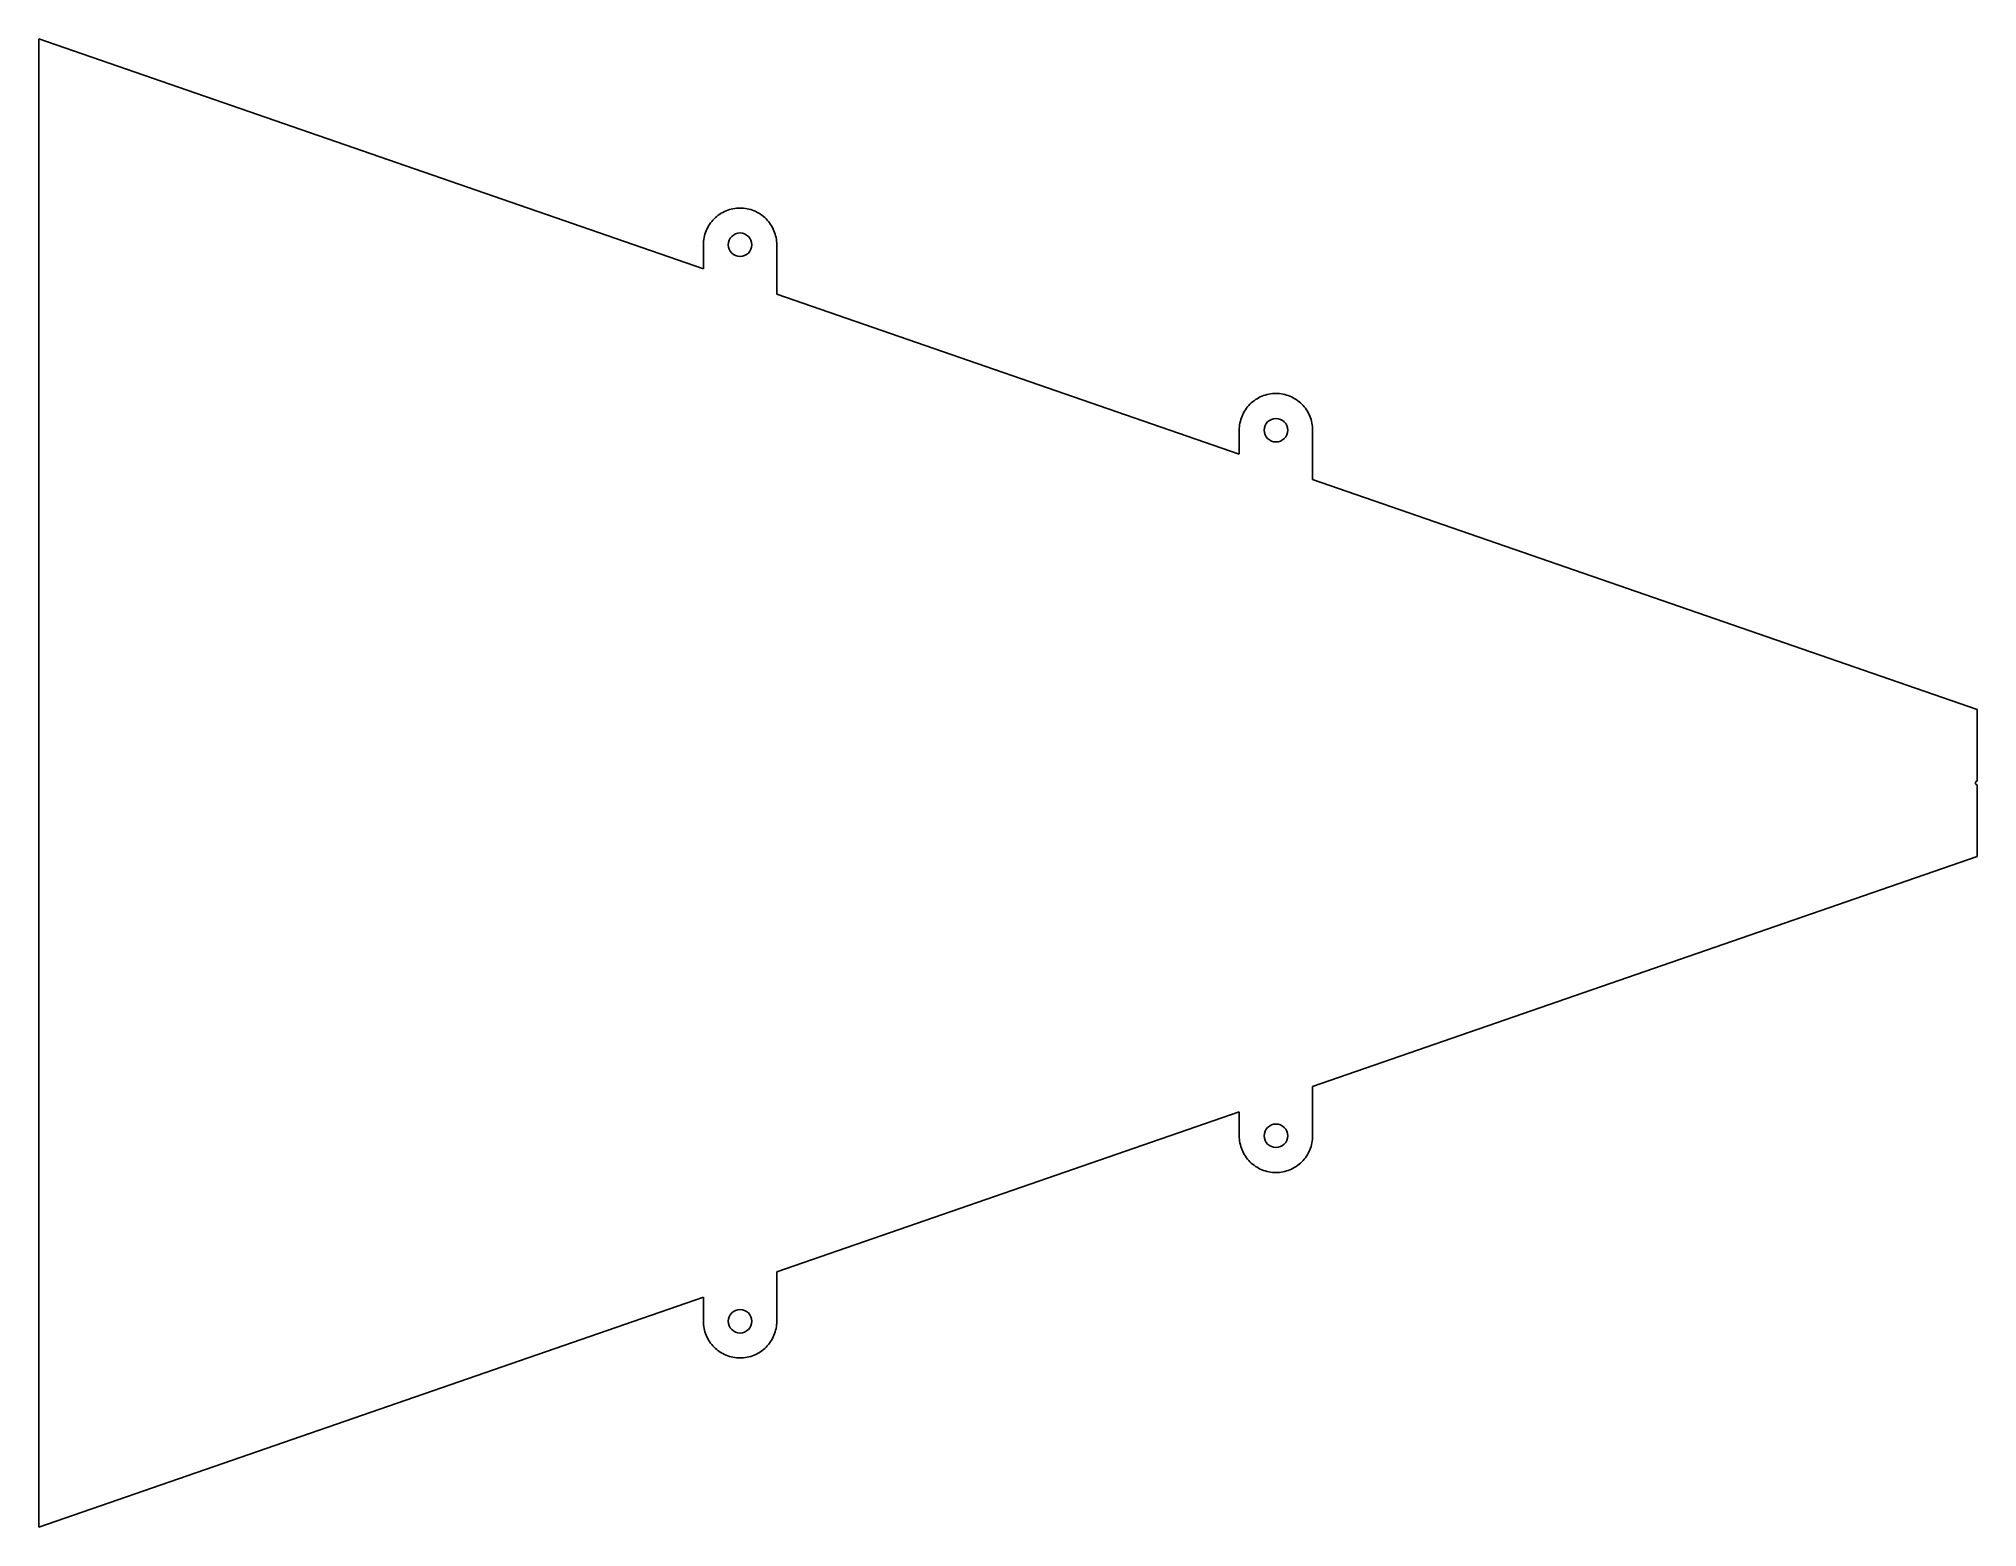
# Model space of a CAD drawing. Header units: millimetres. Extents: x 40 to 304, y -251 to -49.
import ezdxf

# ---------------------------------------------------------------- set-up
doc = ezdxf.new("R2010")
doc.units = ezdxf.units.MM
doc.layers.add('Edge.Cuts', color=254, linetype='CONTINUOUS', true_color=0xd0d2cd)

msp = doc.modelspace()

# ---------------------------------------------------------------- linework, layer by layer
at = {"layer": 'Edge.Cuts', "linetype": 'CONTINUOUS'}
for p, q in [((40, -251.36), (40, -48.64)), ((40, -48.64), (130.5342, -79.9622)), ((131.2455, -74.1215), (131.3768, -73.9142)), ((131.3768, -73.9142), (131.5181, -73.7136)), ((131.5181, -73.7136), (131.6691, -73.5201)), ((131.6691, -73.5201), (131.8294, -73.3343)), ((131.8294, -73.3343), (131.9986, -73.1565)), ((131.9986, -73.1565), (132.1764, -72.9873)), ((132.1764, -72.9873), (132.3622, -72.827)), ((132.3622, -72.827), (132.5557, -72.676)), ((132.5557, -72.676), (132.7563, -72.5347)), ((132.7563, -72.5347), (132.9637, -72.4034)), ((132.9637, -72.4034), (133.1772, -72.2825)), ((133.1772, -72.2825), (133.3964, -72.1721)), ((133.3964, -72.1721), (133.6208, -72.0727)), ((133.6208, -72.0727), (133.8497, -71.9843)), ((133.8497, -71.9843), (134.0827, -71.9074)), ((134.0827, -71.9074), (134.3193, -71.8419)), ((134.3193, -71.8419), (134.5587, -71.7881)), ((134.5587, -71.7881), (134.8005, -71.7462)), ((134.8005, -71.7462), (135.0441, -71.7161)), ((135.0441, -71.7161), (135.2888, -71.6981)), ((135.2888, -71.6981), (135.5342, -71.6921)), ((135.5342, -71.6921), (135.7795, -71.6981)), ((135.7795, -71.6981), (136.0243, -71.7161)), ((136.0243, -71.7161), (136.2678, -71.7462)), ((136.2678, -71.7462), (136.5096, -71.7881)), ((136.5096, -71.7881), (136.7491, -71.8419)), ((136.7491, -71.8419), (136.9856, -71.9074)), ((136.9856, -71.9074), (137.2186, -71.9843)), ((137.2186, -71.9843), (137.4476, -72.0727)), ((137.4476, -72.0727), (137.6719, -72.1721)), ((137.6719, -72.1721), (137.8912, -72.2825)), ((137.8912, -72.2825), (138.1047, -72.4034)), ((138.1047, -72.4034), (138.312, -72.5347)), ((138.312, -72.5347), (138.5127, -72.676)), ((138.5127, -72.676), (138.7061, -72.827)), ((138.7061, -72.827), (138.892, -72.9873)), ((138.892, -72.9873), (139.0697, -73.1565)), ((139.0697, -73.1565), (139.2389, -73.3343)), ((139.2389, -73.3343), (139.3992, -73.5201)), ((139.3992, -73.5201), (139.5502, -73.7136)), ((139.5502, -73.7136), (139.6915, -73.9142)), ((139.6915, -73.9142), (139.8228, -74.1215)), ((130.5342, -76.6921), (130.5402, -76.4467)), ((130.5402, -76.4467), (130.5582, -76.202)), ((130.5582, -76.202), (130.5883, -75.9584)), ((130.5883, -75.9584), (130.6302, -75.7166)), ((130.6302, -75.7166), (130.684, -75.4772)), ((130.684, -75.4772), (130.7495, -75.2406)), ((130.7495, -75.2406), (130.8264, -75.0076)), ((130.8264, -75.0076), (130.9148, -74.7786)), ((130.9148, -74.7786), (131.0142, -74.5543)), ((131.0142, -74.5543), (131.1246, -74.3351)), ((131.1246, -74.3351), (131.2455, -74.1215)), ((139.8228, -74.1215), (139.9438, -74.3351)), ((139.9438, -74.3351), (140.0541, -74.5543)), ((140.0541, -74.5543), (140.1536, -74.7786)), ((140.1536, -74.7786), (140.2419, -75.0076)), ((140.2419, -75.0076), (140.3189, -75.2406)), ((140.3189, -75.2406), (140.3843, -75.4772)), ((140.3843, -75.4772), (140.4381, -75.7166)), ((140.4381, -75.7166), (140.4801, -75.9584)), ((140.4801, -75.9584), (140.5101, -76.202)), ((140.5101, -76.202), (140.5281, -76.4467)), ((140.5281, -76.4467), (140.5342, -76.6921)), ((130.5342, -79.9622), (130.5342, -76.6921)), ((140.5342, -76.6921), (140.5342, -83.4219)), ((140.5342, -83.4219), (203.5342, -105.2181)), ((205.7563, -97.7906), (205.9637, -97.6593)), ((205.9637, -97.6593), (206.1772, -97.5383)), ((206.1772, -97.5383), (206.3964, -97.428)), ((206.3964, -97.428), (206.6208, -97.3285)), ((206.6208, -97.3285), (206.8497, -97.2402)), ((206.8497, -97.2402), (207.0827, -97.1632)), ((207.0827, -97.1632), (207.3193, -97.0978)), ((207.3193, -97.0978), (207.5587, -97.044)), ((207.5587, -97.044), (207.8005, -97.0021)), ((207.8005, -97.0021), (208.0441, -96.972)), ((208.0441, -96.972), (208.2888, -96.954)), ((208.2888, -96.954), (208.5342, -96.9479)), ((208.5342, -96.9479), (208.7795, -96.954)), ((208.7795, -96.954), (209.0243, -96.972)), ((209.0243, -96.972), (209.2678, -97.0021)), ((209.2678, -97.0021), (209.5096, -97.044)), ((209.5096, -97.044), (209.7491, -97.0978)), ((209.7491, -97.0978), (209.9856, -97.1632)), ((209.9856, -97.1632), (210.2186, -97.2402)), ((210.2186, -97.2402), (210.4476, -97.3285)), ((210.4476, -97.3285), (210.6719, -97.428)), ((210.6719, -97.428), (210.8912, -97.5383)), ((210.8912, -97.5383), (211.1047, -97.6593)), ((211.1047, -97.6593), (211.312, -97.7906)), ((203.7495, -100.4965), (203.8264, -100.2635)), ((203.8264, -100.2635), (203.9148, -100.0345)), ((203.9148, -100.0345), (204.0142, -99.8102)), ((204.0142, -99.8102), (204.1246, -99.591)), ((204.1246, -99.591), (204.2455, -99.3774)), ((204.2455, -99.3774), (204.3768, -99.1701)), ((204.3768, -99.1701), (204.5181, -98.9694)), ((204.5181, -98.9694), (204.6691, -98.776)), ((204.6691, -98.776), (204.8294, -98.5901)), ((204.8294, -98.5901), (204.9986, -98.4124)), ((204.9986, -98.4124), (205.1764, -98.2432)), ((205.1764, -98.2432), (205.3622, -98.0829)), ((205.3622, -98.0829), (205.5557, -97.9319)), ((205.5557, -97.9319), (205.7563, -97.7906)), ((211.312, -97.7906), (211.5127, -97.9319)), ((211.5127, -97.9319), (211.7061, -98.0829)), ((211.7061, -98.0829), (211.892, -98.2432)), ((211.892, -98.2432), (212.0697, -98.4124)), ((212.0697, -98.4124), (212.2389, -98.5901)), ((212.2389, -98.5901), (212.3992, -98.776)), ((212.3992, -98.776), (212.5502, -98.9694)), ((212.5502, -98.9694), (212.6915, -99.1701)), ((212.6915, -99.1701), (212.8228, -99.3774)), ((212.8228, -99.3774), (212.9438, -99.591)), ((212.9438, -99.591), (213.0541, -99.8102)), ((213.0541, -99.8102), (213.1536, -100.0345)), ((213.1536, -100.0345), (213.2419, -100.2635)), ((213.2419, -100.2635), (213.3189, -100.4965)), ((203.5342, -101.9479), (203.5402, -101.7026)), ((203.5342, -105.2181), (203.5342, -101.9479)), ((203.5402, -101.7026), (203.5582, -101.4579)), ((203.5582, -101.4579), (203.5883, -101.2143)), ((203.5883, -101.2143), (203.6302, -100.9725)), ((203.6302, -100.9725), (203.684, -100.733)), ((203.684, -100.733), (203.7495, -100.4965)), ((213.3189, -100.4965), (213.3843, -100.733)), ((213.3843, -100.733), (213.4381, -100.9725)), ((213.4381, -100.9725), (213.4801, -101.2143)), ((213.4801, -101.2143), (213.5101, -101.4579)), ((213.5101, -101.4579), (213.5281, -101.7026)), ((213.5281, -101.7026), (213.5342, -101.9479)), ((213.5342, -101.9479), (213.5342, -108.6778)), ((213.5342, -108.6778), (304.0683, -140)), ((304.0683, -140), (304.0683, -149.75)), ((303.8186, -149.9877), (303.8183, -150)), ((303.8183, -150), (303.8186, -150.0123)), ((303.8195, -149.9755), (303.8186, -149.9877)), ((303.8186, -150.0123), (303.8195, -150.0245)), ((303.821, -149.9633), (303.8195, -149.9755)), ((303.8195, -150.0245), (303.821, -150.0367)), ((303.8231, -149.9512), (303.821, -149.9633)), ((303.821, -150.0367), (303.8231, -150.0488)), ((303.8258, -149.9393), (303.8231, -149.9512)), ((303.8231, -150.0488), (303.8258, -150.0607)), ((303.8291, -149.9274), (303.8258, -149.9393)), ((303.8258, -150.0607), (303.8291, -150.0726)), ((303.833, -149.9158), (303.8291, -149.9274)), ((303.8291, -150.0726), (303.833, -150.0842)), ((303.8374, -149.9043), (303.833, -149.9158)), ((303.833, -150.0842), (303.8374, -150.0957)), ((303.8423, -149.8931), (303.8374, -149.9043)), ((303.8374, -150.0957), (303.8423, -150.1069)), ((303.8479, -149.8822), (303.8423, -149.8931)), ((303.8423, -150.1069), (303.8479, -150.1178)), ((303.8539, -149.8715), (303.8479, -149.8822)), ((303.8479, -150.1178), (303.8539, -150.1285)), ((303.8605, -149.8611), (303.8539, -149.8715)), ((303.8539, -150.1285), (303.8605, -150.1389)), ((303.8675, -149.8511), (303.8605, -149.8611)), ((303.8605, -150.1389), (303.8675, -150.1489)), ((303.8751, -149.8414), (303.8675, -149.8511)), ((303.8675, -150.1489), (303.8751, -150.1586)), ((303.8831, -149.8321), (303.8751, -149.8414)), ((303.8751, -150.1586), (303.8831, -150.1679)), ((303.8916, -149.8232), (303.8831, -149.8321)), ((303.8831, -150.1679), (303.8916, -150.1768)), ((303.9004, -149.8148), (303.8916, -149.8232)), ((303.8916, -150.1768), (303.9004, -150.1852)), ((303.9097, -149.8067), (303.9004, -149.8148)), ((303.9004, -150.1852), (303.9097, -150.1933)), ((303.9194, -149.7992), (303.9097, -149.8067)), ((303.9097, -150.1933), (303.9194, -150.2008)), ((303.9294, -149.7921), (303.9194, -149.7992)), ((303.9194, -150.2008), (303.9294, -150.2079)), ((303.9398, -149.7856), (303.9294, -149.7921)), ((303.9294, -150.2079), (303.9398, -150.2144)), ((303.9505, -149.7795), (303.9398, -149.7856)), ((303.9398, -150.2144), (303.9505, -150.2205)), ((303.9615, -149.774), (303.9505, -149.7795)), ((303.9505, -150.2205), (303.9615, -150.226)), ((303.9727, -149.769), (303.9615, -149.774)), ((303.9615, -150.226), (303.9727, -150.231)), ((303.9841, -149.7646), (303.9727, -149.769)), ((303.9727, -150.231), (303.9841, -150.2354)), ((303.9958, -149.7608), (303.9841, -149.7646)), ((303.9841, -150.2354), (303.9958, -150.2392)), ((304.0076, -149.7575), (303.9958, -149.7608)), ((303.9958, -150.2392), (304.0076, -150.2425)), ((304.0196, -149.7548), (304.0076, -149.7575)), ((304.0076, -150.2425), (304.0196, -150.2452)), ((304.0317, -149.7527), (304.0196, -149.7548)), ((304.0196, -150.2452), (304.0317, -150.2473)), ((304.0438, -149.7512), (304.0317, -149.7527)), ((304.0317, -150.2473), (304.0438, -150.2488)), ((304.0561, -149.7503), (304.0438, -149.7512)), ((304.0438, -150.2488), (304.0561, -150.2497)), ((304.0683, -149.75), (304.0561, -149.7503)), ((304.0561, -150.2497), (304.0683, -150.25)), ((304.0683, -150.25), (304.0683, -160)), ((304.0683, -160), (213.5342, -191.3222)), ((213.5342, -191.3222), (213.5342, -198.0521)), ((203.5342, -194.7819), (140.5342, -216.5781)), ((203.5342, -198.0521), (203.5342, -194.7819)), ((203.5402, -198.2974), (203.5342, -198.0521)), ((203.5582, -198.5421), (203.5402, -198.2974)), ((203.5883, -198.7857), (203.5582, -198.5421)), ((203.6302, -199.0275), (203.5883, -198.7857)), ((203.684, -199.267), (203.6302, -199.0275)), ((203.7495, -199.5035), (203.684, -199.267)), ((203.8264, -199.7365), (203.7495, -199.5035)), ((203.9148, -199.9655), (203.8264, -199.7365)), ((204.0142, -200.1898), (203.9148, -199.9655)), ((204.1246, -200.409), (204.0142, -200.1898)), ((204.2455, -200.6226), (204.1246, -200.409)), ((204.3768, -200.8299), (204.2455, -200.6226)), ((212.8228, -200.6226), (212.6915, -200.8299)), ((212.9438, -200.409), (212.8228, -200.6226)), ((213.0541, -200.1898), (212.9438, -200.409)), ((213.1536, -199.9655), (213.0541, -200.1898)), ((213.2419, -199.7365), (213.1536, -199.9655)), ((213.3189, -199.5035), (213.2419, -199.7365)), ((213.3843, -199.267), (213.3189, -199.5035)), ((213.4381, -199.0275), (213.3843, -199.267)), ((213.4801, -198.7857), (213.4381, -199.0275)), ((213.5101, -198.5421), (213.4801, -198.7857)), ((213.5281, -198.2974), (213.5101, -198.5421)), ((213.5342, -198.0521), (213.5281, -198.2974)), ((204.5181, -201.0306), (204.3768, -200.8299)), ((204.6691, -201.224), (204.5181, -201.0306)), ((204.8294, -201.4099), (204.6691, -201.224)), ((204.9986, -201.5876), (204.8294, -201.4099)), ((205.1764, -201.7568), (204.9986, -201.5876)), ((205.3622, -201.9171), (205.1764, -201.7568)), ((205.5557, -202.0681), (205.3622, -201.9171)), ((205.7563, -202.2094), (205.5557, -202.0681)), ((205.9637, -202.3407), (205.7563, -202.2094)), ((206.1772, -202.4617), (205.9637, -202.3407)), ((206.3964, -202.572), (206.1772, -202.4617)), ((206.6208, -202.6715), (206.3964, -202.572)), ((206.8497, -202.7598), (206.6208, -202.6715)), ((207.0827, -202.8368), (206.8497, -202.7598)), ((207.3193, -202.9022), (207.0827, -202.8368)), ((207.5587, -202.956), (207.3193, -202.9022)), ((207.8005, -202.9979), (207.5587, -202.956)), ((208.0441, -203.028), (207.8005, -202.9979)), ((208.2888, -203.046), (208.0441, -203.028)), ((208.5342, -203.0521), (208.2888, -203.046)), ((208.7795, -203.046), (208.5342, -203.0521)), ((209.0243, -203.028), (208.7795, -203.046)), ((209.2678, -202.9979), (209.0243, -203.028)), ((209.5096, -202.956), (209.2678, -202.9979)), ((209.7491, -202.9022), (209.5096, -202.956)), ((209.9856, -202.8368), (209.7491, -202.9022)), ((210.2186, -202.7598), (209.9856, -202.8368)), ((210.4476, -202.6715), (210.2186, -202.7598)), ((210.6719, -202.572), (210.4476, -202.6715)), ((210.8912, -202.4617), (210.6719, -202.572)), ((211.1047, -202.3407), (210.8912, -202.4617)), ((211.312, -202.2094), (211.1047, -202.3407)), ((211.5127, -202.0681), (211.312, -202.2094)), ((211.7061, -201.9171), (211.5127, -202.0681)), ((211.892, -201.7568), (211.7061, -201.9171)), ((212.0697, -201.5876), (211.892, -201.7568)), ((212.2389, -201.4099), (212.0697, -201.5876)), ((212.3992, -201.224), (212.2389, -201.4099)), ((212.5502, -201.0306), (212.3992, -201.224)), ((212.6915, -200.8299), (212.5502, -201.0306)), ((140.5342, -216.5781), (140.5342, -223.3079)), ((130.5342, -220.0378), (40, -251.36)), ((130.5342, -223.3079), (130.5342, -220.0378)), ((130.5402, -223.5533), (130.5342, -223.3079)), ((130.5582, -223.798), (130.5402, -223.5533)), ((130.5883, -224.0416), (130.5582, -223.798)), ((130.6302, -224.2834), (130.5883, -224.0416)), ((130.684, -224.5228), (130.6302, -224.2834)), ((140.4381, -224.2834), (140.3843, -224.5228)), ((140.4801, -224.0416), (140.4381, -224.2834)), ((140.5101, -223.798), (140.4801, -224.0416)), ((140.5281, -223.5533), (140.5101, -223.798)), ((140.5342, -223.3079), (140.5281, -223.5533)), ((130.7495, -224.7594), (130.684, -224.5228)), ((130.8264, -224.9924), (130.7495, -224.7594)), ((130.9148, -225.2214), (130.8264, -224.9924)), ((131.0142, -225.4457), (130.9148, -225.2214)), ((131.1246, -225.6649), (131.0142, -225.4457)), ((131.2455, -225.8785), (131.1246, -225.6649)), ((131.3768, -226.0858), (131.2455, -225.8785)), ((131.5181, -226.2864), (131.3768, -226.0858)), ((131.6691, -226.4799), (131.5181, -226.2864)), ((131.8294, -226.6657), (131.6691, -226.4799)), ((131.9986, -226.8435), (131.8294, -226.6657)), ((132.1764, -227.0127), (131.9986, -226.8435)), ((132.3622, -227.173), (132.1764, -227.0127)), ((138.892, -227.0127), (138.7061, -227.173)), ((139.0697, -226.8435), (138.892, -227.0127)), ((139.2389, -226.6657), (139.0697, -226.8435)), ((139.3992, -226.4799), (139.2389, -226.6657)), ((139.5502, -226.2864), (139.3992, -226.4799)), ((139.6915, -226.0858), (139.5502, -226.2864)), ((139.8228, -225.8785), (139.6915, -226.0858)), ((139.9438, -225.6649), (139.8228, -225.8785)), ((140.0541, -225.4457), (139.9438, -225.6649)), ((140.1536, -225.2214), (140.0541, -225.4457)), ((140.2419, -224.9924), (140.1536, -225.2214)), ((140.3189, -224.7594), (140.2419, -224.9924)), ((140.3843, -224.5228), (140.3189, -224.7594)), ((132.5557, -227.324), (132.3622, -227.173)), ((132.7563, -227.4653), (132.5557, -227.324)), ((132.9637, -227.5966), (132.7563, -227.4653)), ((133.1772, -227.7175), (132.9637, -227.5966)), ((133.3964, -227.8279), (133.1772, -227.7175)), ((133.6208, -227.9273), (133.3964, -227.8279)), ((133.8497, -228.0157), (133.6208, -227.9273)), ((134.0827, -228.0926), (133.8497, -228.0157)), ((134.3193, -228.1581), (134.0827, -228.0926)), ((134.5587, -228.2119), (134.3193, -228.1581)), ((134.8005, -228.2538), (134.5587, -228.2119)), ((135.0441, -228.2839), (134.8005, -228.2538)), ((135.2888, -228.3019), (135.0441, -228.2839)), ((135.5342, -228.3079), (135.2888, -228.3019)), ((135.7795, -228.3019), (135.5342, -228.3079)), ((136.0243, -228.2839), (135.7795, -228.3019)), ((136.2678, -228.2538), (136.0243, -228.2839)), ((136.5096, -228.2119), (136.2678, -228.2538)), ((136.7491, -228.1581), (136.5096, -228.2119)), ((136.9856, -228.0926), (136.7491, -228.1581)), ((137.2186, -228.0157), (136.9856, -228.0926)), ((137.4476, -227.9273), (137.2186, -228.0157)), ((137.6719, -227.8279), (137.4476, -227.9273)), ((137.8912, -227.7175), (137.6719, -227.8279)), ((138.1047, -227.5966), (137.8912, -227.7175)), ((138.312, -227.4653), (138.1047, -227.5966)), ((138.5127, -227.324), (138.312, -227.4653)), ((138.7061, -227.173), (138.5127, -227.324))]:
    msp.add_line(p, q, dxfattribs=at)
at = {"layer": 'Edge.Cuts'}
for centre in [(135.5342, -76.6921), (208.5342, -101.9479), (208.5342, -198.0521), (135.5342, -223.3079)]:
    msp.add_circle(centre, 1.6, dxfattribs=at)

doc.saveas('drawing.dxf')
